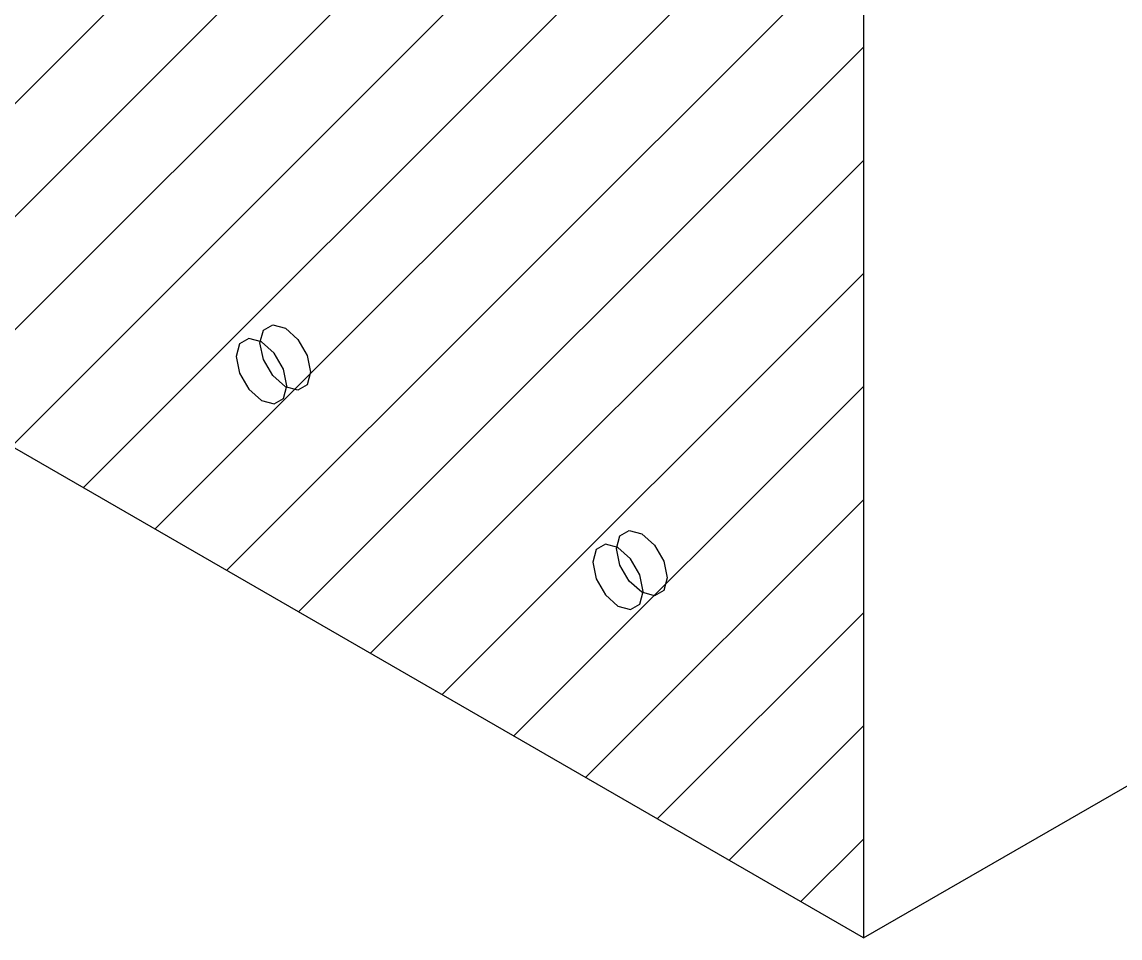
# Model space of a CAD drawing. Header units: millimetres. Extents: x 0 to 297, y 0 to 420.
# Drawn here: x 36.66 to 49.73, y 151.33 to 162.24 of the extents above; entities that cross this region are included whole.
import ezdxf

# ---------------------------------------------------------------- set-up
doc = ezdxf.new("R2010")
doc.units = ezdxf.units.MM
doc.layers.add('2-AXO-ARISTAS', color=7, linetype='Continuous')
doc.layers.add('2-AXO-RAYADOS', color=8, linetype='Continuous')

msp = doc.modelspace()

# ---------------------------------------------------------------- hatches: boundary and pattern name
at = {"layer": '2-AXO-RAYADOS'}
h = msp.add_hatch(dxfattribs=at)
h.set_pattern_fill('ANSI31', color=8, scale=0.3)
h.set_pattern_definition([(45, (-122, 0), (-0.6735192, 0.6735192), [])])
h.paths.add_polyline_path([(37.249, 205.765), (37.249, 205.765), (37.249, 205.765), (37.249, 205.765), (37.249, 205.765), (37.249, 205.765), (37.249, 205.765), (37.249, 205.765), (37.249, 205.765), (37.249, 205.765), (37.249, 205.765), (37.249, 205.765), (37.249, 205.765), (37.249, 205.765), (37.249, 205.765), (37.249, 205.765), (37.249, 205.765), (37.249, 205.766), (37.249, 205.766), (37.249, 205.766), (37.249, 205.766), (37.249, 205.766), (37.249, 205.766), (37.249, 205.766), (37.249, 205.766), (37.249, 205.766), (37.249, 205.766), (37.248, 205.766), (37.248, 205.766), (37.248, 205.766), (37.248, 205.766), (37.248, 205.766), (37.248, 205.766), (37.248, 205.766), (37.248, 205.766), (37.248, 205.766), (37.248, 205.766), (37.248, 205.766), (37.248, 205.766), (37.248, 205.766), (23.106, 213.931), (23.106, 213.931), (23.106, 213.931), (23.105, 213.931), (23.105, 213.932), (23.105, 213.932), (23.105, 213.932), (23.105, 213.932), (23.104, 213.931), (23.104, 213.931), (23.104, 213.931), (23.104, 213.931), (23.104, 213.931), (23.103, 213.931), (23.103, 213.931), (23.103, 213.931), (23.103, 213.93), (23.103, 213.93), (23.103, 213.93), (23.103, 213.93), (23.103, 213.93), (23.103, 213.93), (23.103, 164.94), (23.103, 164.94), (23.103, 164.94), (23.103, 164.94), (23.103, 164.94), (23.103, 164.94), (23.103, 164.94), (23.103, 164.94), (23.103, 164.94), (23.103, 164.94), (23.103, 164.939), (23.103, 164.939), (23.103, 164.939), (23.103, 164.939), (23.103, 164.939), (23.103, 164.939), (23.103, 164.939), (23.103, 164.939), (23.103, 164.939), (23.103, 164.939), (23.103, 164.939), (23.103, 164.939), (23.103, 164.939), (23.103, 164.939), (23.103, 164.939), (23.103, 164.939), (23.103, 164.939), (23.103, 164.939), (23.103, 164.939), (23.103, 164.939), (23.103, 164.939), (23.103, 164.939), (23.103, 164.939), (23.103, 164.939), (23.103, 164.939), (23.103, 164.939), (23.103, 164.939), (23.103, 164.939), (23.103, 164.939), (23.103, 164.939), (23.103, 164.939), (23.103, 164.939), (23.103, 164.939), (23.103, 164.939), (23.103, 164.939), (23.103, 164.939), (23.103, 164.939), (23.103, 164.939), (23.103, 164.939), (23.103, 164.939), (23.103, 164.939), (23.103, 164.939), (23.103, 164.939), (23.103, 164.939), (23.103, 164.939), (23.103, 164.939), (23.103, 164.939), (23.103, 164.938), (23.103, 164.938), (23.103, 164.938), (23.103, 164.938), (23.103, 164.938), (23.103, 164.938), (23.103, 164.938), (23.103, 164.938), (23.103, 164.938), (23.103, 164.938), (23.104, 164.938), (23.104, 164.938), (23.104, 164.938), (23.104, 164.938), (23.104, 164.938), (23.104, 164.938), (23.104, 164.938), (23.104, 164.938), (23.104, 164.938), (23.104, 164.938), (23.104, 164.938), (23.104, 164.938), (23.104, 164.938), (23.104, 164.938), (23.104, 164.938), (23.104, 164.938), (23.104, 164.938), (23.104, 164.938), (23.104, 164.938), (23.104, 164.938), (46.674, 151.33), (46.674, 151.33), (46.674, 151.33), (46.675, 151.33), (46.675, 151.329), (46.675, 151.329), (46.675, 151.329), (46.675, 151.33), (46.676, 151.33), (46.676, 151.33), (46.676, 151.33), (46.676, 151.33), (46.676, 151.33), (46.676, 151.33), (46.677, 151.33), (46.677, 151.33), (46.677, 151.331), (46.677, 151.331), (46.677, 151.331), (46.677, 151.331), (46.677, 151.331), (46.677, 151.331), (46.677, 164.395), (46.677, 164.395), (46.677, 164.396), (46.677, 164.396), (46.677, 164.396), (46.677, 164.396), (46.677, 164.396), (46.677, 164.396), (46.677, 164.396), (46.677, 164.396), (46.677, 164.396), (46.677, 164.396), (46.677, 164.396), (46.677, 164.396), (46.677, 164.396), (46.677, 164.396), (46.677, 164.396), (46.677, 164.396), (46.677, 164.396), (46.677, 164.396), (46.677, 164.396), (46.677, 164.396), (46.677, 164.396), (46.677, 164.396), (46.677, 164.397), (46.677, 164.397), (46.677, 164.397), (46.677, 164.397), (46.677, 164.397), (46.677, 164.397), (46.677, 164.397), (46.677, 164.397), (46.677, 164.397), (46.676, 164.397), (46.676, 164.397), (46.676, 164.397), (46.676, 164.397), (46.676, 164.397), (46.676, 164.397), (46.676, 164.397), (46.676, 164.397), (46.676, 164.397), (46.676, 164.397), (37.249, 169.84), (37.249, 205.765), (37.249, 205.765), (37.249, 205.765)])

# ---------------------------------------------------------------- linework, layer by layer
at = {"layer": '2-AXO-ARISTAS', "lineweight": 25}
for p, q in [((46.675, 151.331), (23.105, 164.94)), ((46.675, 164.395), (46.675, 151.331)), ((39.491, 158.419), (39.531, 158.57)), ((39.531, 158.57), (39.642, 158.633)), ((39.642, 158.633), (39.793, 158.593)), ((39.793, 158.593), (39.943, 158.459)), ((39.359, 158.47), (39.248, 158.406)), ((39.51, 158.43), (39.359, 158.47)), ((39.531, 158.221), (39.491, 158.419)), ((39.661, 158.296), (39.51, 158.43)), ((39.943, 158.459), (40.054, 158.268)), ((39.248, 158.406), (39.208, 158.255)), ((39.771, 158.105), (39.661, 158.296)), ((46.675, 151.331), (58.932, 158.408)), ((39.208, 158.255), (39.248, 158.058)), ((39.642, 158.03), (39.531, 158.221)), ((40.054, 158.268), (40.094, 158.07)), ((39.248, 158.058), (39.359, 157.867)), ((39.793, 157.896), (39.642, 158.03)), ((39.811, 157.907), (39.771, 158.105)), ((40.094, 158.07), (40.054, 157.919)), ((39.771, 157.756), (39.811, 157.907)), ((39.943, 157.856), (39.793, 157.896)), ((40.054, 157.919), (39.943, 157.856)), ((39.359, 157.867), (39.51, 157.733)), ((39.51, 157.733), (39.661, 157.692)), ((39.661, 157.692), (39.771, 157.756)), ((43.734, 155.969), (43.774, 156.12)), ((43.774, 156.12), (43.884, 156.184)), ((43.884, 156.184), (44.035, 156.143)), ((44.035, 156.143), (44.186, 156.01)), ((43.491, 155.957), (43.451, 155.806)), ((43.602, 156.02), (43.491, 155.957)), ((43.752, 155.98), (43.602, 156.02)), ((43.774, 155.772), (43.734, 155.969)), ((43.903, 155.846), (43.752, 155.98)), ((44.186, 156.01), (44.297, 155.818)), ((43.451, 155.806), (43.491, 155.608)), ((44.014, 155.655), (43.903, 155.846)), ((44.297, 155.818), (44.337, 155.621)), ((43.884, 155.58), (43.774, 155.772)), ((43.491, 155.608), (43.602, 155.417)), ((44.035, 155.447), (43.884, 155.58)), ((44.054, 155.458), (44.014, 155.655)), ((44.337, 155.621), (44.297, 155.47)), ((43.602, 155.417), (43.752, 155.283)), ((44.014, 155.307), (44.054, 155.458)), ((44.186, 155.406), (44.035, 155.447)), ((44.297, 155.47), (44.186, 155.406)), ((43.752, 155.283), (43.903, 155.243)), ((43.903, 155.243), (44.014, 155.307))]:
    msp.add_line(p, q, dxfattribs=at)

doc.saveas('drawing.dxf')
